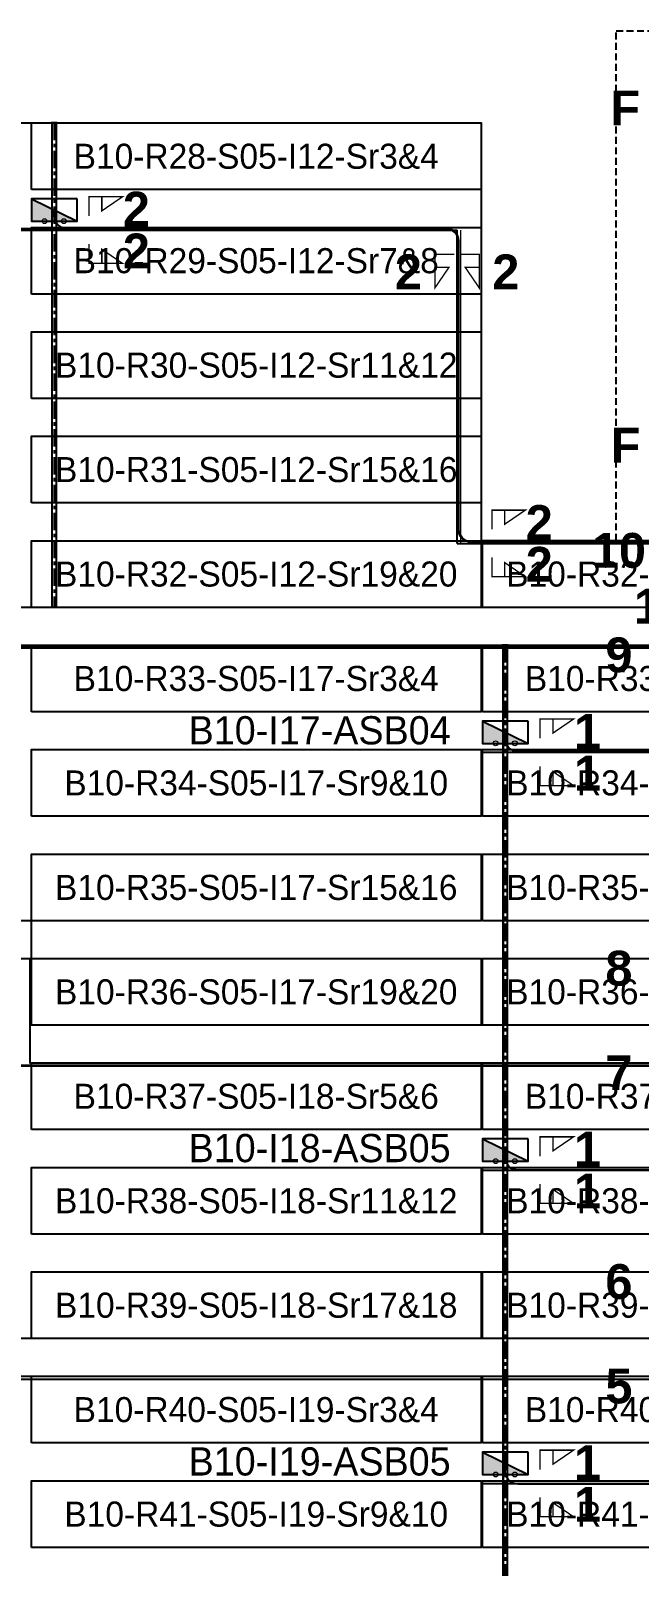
# Model space of a CAD drawing. Header units: metres. Extents: x 530797 to 531361, y 2674572 to 2674944.
# Drawn here: x 530926.7 to 530970.4, y 2674630.4 to 2674740.7 of the extents above; entities that cross this region are included whole.
import ezdxf
from ezdxf.enums import TextEntityAlignment as Align

# ---------------------------------------------------------------- set-up
doc = ezdxf.new("R2010")
doc.units = ezdxf.units.M
doc.linetypes.add('CENTER', pattern=[2, 1.25, -0.25, 0.25, -0.25])
doc.linetypes.add('DASHED', pattern=[0.75, 0.5, -0.25])
for name, color, linetype in [('DC Trench BL-10', 40, 'Continuous'), ('E-Inverter Grouping', 2, 'Continuous'), ('IDT', 7, 'Continuous'), ('Inverter Block-10', 7, 'Continuous'), ('LT Cable(AG) INV to LT Panel BL-10', 2, 'Continuous'), ('Messenger Wire Block-10 (Master Path)', 30, 'Continuous'), ('Messenger Wire Block-10 (MW Path)', 191, 'Continuous'), ('MMS Table Block-10', 8, 'Continuous'), ('Plan Line - DC BL-10', 40, 'Continuous'), ('Section Marking BL-10', 2, 'Continuous')]:
    doc.layers.add(name, color=color, linetype=linetype)
doc.layers.add('PILE', color=1, linetype='Continuous', lineweight=15)
doc.styles.add('BoldTextStyle', font='arialbd.ttf')
doc.styles.get("Standard").update_dxf_attribs({"font": 'Adani Regular.ttf'})

# ---------------------------------------------------------------- blocks, each defined once
blk = doc.blocks.new('MMS Table (32.292 x 4.788)')
at = {"color": 0}
blk.add_lwpolyline([(0, -0.002), (0, 4.786), (32.292, 4.786), (32.292, -0.002)], close=True, dxfattribs=at)
at = {"color": 7}
blk.add_attdef('ID1', text='', height=1.8, dxfattribs=at).set_placement((16.146, 2.392), align=Align.MIDDLE_CENTER)
blk = doc.blocks.new('Inverter Block')
h = blk.add_hatch(color=0)
h.dxf.hatch_style = 1
h.paths.add_polyline_path([(-1.456, 2.269), (-1.456, 0.846), (1.456, 0.846)])
at = {"color": 0}
blk.add_lwpolyline([(1.456, 2.269), (-1.456, 2.269), (-1.456, 0.846), (1.456, 0.846)], close=True, dxfattribs=at)
blk.add_lwpolyline([(-1.456, 2.269), (1.456, 0.846)], dxfattribs=at)
at = {"layer": 'PILE'}
for centre in [(-0.613, 0.846), (0.613, 0.846)]:
    blk.add_circle(centre, 0.156, dxfattribs=at)
at = {"color": 7}
blk.add_attdef('ID', (-1.456, 3.006), '', height=1.8, dxfattribs=at)
blk = doc.blocks.new('IDT')
at = {"layer": 'IDT', "color": 243, "linetype": 'DASHED'}
blk.add_lwpolyline([(45.5, 32.59), (45.5, -4.03), (0, -4.03), (0, 32.59)], close=True, dxfattribs=at)

msp = doc.modelspace()

# ---------------------------------------------------------------- linework, layer by layer
at = {"layer": 'DC Trench BL-10', "color": 40, "const_width": 0.15}
for points in [[(530928.49, 2674734.08), (530928.19, 2674734.08), (530928.19, 2674699.29), (530928.49, 2674699.29)], [(530928.49, 2674734.08), (530928.19, 2674734.08), (530928.19, 2674699.29), (530928.49, 2674699.29)], [(530960.88, 2674696.58), (530960.58, 2674696.58), (530960.58, 2674571.79), (530960.88, 2674571.79)], [(530960.88, 2674696.58), (530960.58, 2674696.58), (530960.58, 2674571.79), (530960.88, 2674571.79)]]:
    msp.add_lwpolyline(points, close=True, dxfattribs=at)
at = {"layer": 'E-Inverter Grouping'}
for points in [[(530959, 2674704.08), (530991.39, 2674704.08), (530991.39, 2674699.29), (530894.31, 2674699.29), (530894.31, 2674734.08), (530959, 2674734.08)], [(530991.39, 2674669.29), (530926.7, 2674669.29), (530926.7, 2674676.79), (530894.31, 2674676.79), (530894.31, 2674696.58), (530991.39, 2674696.58)]]:
    msp.add_lwpolyline(points, close=True, dxfattribs=at)
at = {"layer": 'E-Inverter Grouping', "color": 3}
for points in [[(530991.39, 2674646.79), (530894.31, 2674646.79), (530894.31, 2674674.08), (530926.6, 2674674.08), (530926.6, 2674666.58), (530991.39, 2674666.58)], [(530991.39, 2674644.08), (530991.39, 2674624.29), (530926.6, 2674624.29), (530926.6, 2674616.79), (530894.31, 2674616.79), (530894.31, 2674644.08)]]:
    msp.add_lwpolyline(points, close=True, dxfattribs=at)
at = {"layer": 'LT Cable(AG) INV to LT Panel BL-10'}
for points in [[(530987.18, 2674724.25), (530981.47, 2674724.25, -0.111644), (530981.09, 2674724.34), (530979.35, 2674725.17, 0.042157), (530979.2, 2674725.18), (530973.14, 2674725.18, 0.414214), (530972.24, 2674724.28), (530972.24, 2674705.26, 0.021647), (530972.24, 2674705.18), (530972.29, 2674704.69, -0.021647), (530972.29, 2674704.61), (530972.29, 2674703.98), (530958.27, 2674703.98, -0.414214), (530957.37, 2674704.88), (530957.37, 2674725.58, 0.414214), (530956.47, 2674726.48), (530864.46, 2674726.48, -0.414214), (530863.56, 2674727.38), (530863.56, 2674727.73)], [(530987.18, 2674724.28), (530981.48, 2674724.28, -0.111576), (530981.09, 2674724.36), (530979.35, 2674725.19, 0.042157), (530979.2, 2674725.2), (530973.12, 2674725.2, 0.414214), (530972.22, 2674724.3), (530972.22, 2674705.26, 0.021647), (530972.22, 2674705.18), (530972.26, 2674704.69, -0.021647), (530972.27, 2674704.61), (530972.27, 2674704), (530958.3, 2674704, -0.414214), (530957.4, 2674704.9), (530957.4, 2674725.6, 0.414214), (530956.5, 2674726.5), (530929.24, 2674726.5, -0.414214), (530928.34, 2674727.4), (530928.34, 2674727.73)], [(530987.18, 2674724.23), (530981.47, 2674724.23, -0.111713), (530981.08, 2674724.31), (530979.35, 2674725.14, 0.042157), (530979.2, 2674725.15), (530973.17, 2674725.15, 0.414214), (530972.27, 2674724.25), (530972.27, 2674705.26, 0.021647), (530972.27, 2674705.19), (530972.31, 2674704.69, -0.021647), (530972.32, 2674704.61), (530972.32, 2674697.35, -0.414214), (530971.42, 2674696.45), (530864.46, 2674696.45, -0.414214), (530863.56, 2674697.35), (530863.56, 2674697.73)], [(530985.24, 2674724.18), (530981.46, 2674724.18, -0.11185), (530981.08, 2674724.26), (530979.34, 2674725.09, 0.042157), (530979.19, 2674725.1), (530973.22, 2674725.1, 0.414214), (530972.32, 2674724.2), (530972.32, 2674705.27, 0.021647), (530972.32, 2674705.19), (530972.36, 2674704.69, -0.021647), (530972.37, 2674704.61), (530972.37, 2674667.3, -0.414214), (530971.47, 2674666.4), (530864.46, 2674666.4, -0.414214), (530863.56, 2674667.3), (530863.56, 2674667.73)], [(530985.24, 2674724.13), (530981.46, 2674724.13, -0.111989), (530981.07, 2674724.21), (530979.34, 2674725.04, 0.042157), (530979.19, 2674725.05), (530973.27, 2674725.05, 0.414214), (530972.37, 2674724.15), (530972.37, 2674705.27, 0.021647), (530972.37, 2674705.19), (530972.41, 2674704.69, -0.021647), (530972.42, 2674704.61), (530972.42, 2674644.75, -0.414214), (530971.52, 2674643.85), (530864.46, 2674643.85, -0.414214), (530863.56, 2674644.75), (530863.56, 2674645.23)], [(530987.18, 2674724.2), (530981.47, 2674724.2, -0.111781), (530981.08, 2674724.29), (530979.35, 2674725.12, 0.042157), (530979.19, 2674725.13), (530973.19, 2674725.13, 0.414214), (530972.29, 2674724.23), (530972.29, 2674705.26, 0.021647), (530972.29, 2674705.19), (530972.34, 2674704.69, -0.021647), (530972.34, 2674704.61), (530972.34, 2674689.83, -0.414214), (530971.44, 2674688.93), (530961.63, 2674688.93, -0.414214), (530960.73, 2674689.83), (530960.73, 2674690.23)], [(530985.24, 2674724.15), (530981.46, 2674724.15, -0.111919), (530981.07, 2674724.24), (530979.34, 2674725.07, 0.042157), (530979.19, 2674725.08), (530973.24, 2674725.08, 0.414214), (530972.34, 2674724.18), (530972.34, 2674705.27, 0.021647), (530972.34, 2674705.19), (530972.39, 2674704.69, -0.021647), (530972.39, 2674704.61), (530972.39, 2674659.78, -0.414214), (530971.49, 2674658.88), (530961.63, 2674658.88, -0.414214), (530960.73, 2674659.78), (530960.73, 2674660.23)], [(530985.24, 2674724.1), (530981.45, 2674724.1, -0.112058), (530981.06, 2674724.19), (530979.34, 2674725.02, 0.042157), (530979.19, 2674725.03), (530973.29, 2674725.03, 0.414214), (530972.39, 2674724.13), (530972.39, 2674705.27, 0.021647), (530972.39, 2674705.19), (530972.44, 2674704.69, -0.021647), (530972.44, 2674704.61), (530972.44, 2674637.23, -0.414214), (530971.54, 2674636.33), (530961.63, 2674636.33, -0.414214), (530960.73, 2674637.23), (530960.73, 2674637.73)]]:
    msp.add_lwpolyline(points, format="xyb", dxfattribs=at)
at = {"layer": 'Messenger Wire Block-10 (Master Path)'}
for points in [[(530861.92, 2674726.38), (530957.27, 2674726.38)], [(530957.27, 2674703.88), (530957.27, 2674726.38)], [(530957.27, 2674703.88), (530972.39, 2674703.88)], [(530861.92, 2674696.38), (530972.39, 2674696.38)], [(530959.1, 2674688.88), (530972.39, 2674688.88)], [(530861.92, 2674666.38), (530972.39, 2674666.38)], [(530959.1, 2674658.88), (530972.39, 2674658.88)], [(530861.92, 2674643.88), (530972.39, 2674643.88)], [(530959.1, 2674636.38), (530972.39, 2674636.38)]]:
    msp.add_lwpolyline(points, dxfattribs=at)
at = {"layer": 'Messenger Wire Block-10 (MW Path)', "const_width": 0.1}
for points in [[(530861.92, 2674726.38), (530957.27, 2674726.38)], [(530957.52, 2674703.88), (530957.52, 2674726.38)], [(530957.27, 2674703.88), (530972.39, 2674703.88)], [(530861.92, 2674696.38), (530972.39, 2674696.38)], [(530959.1, 2674688.88), (530972.39, 2674688.88)], [(530861.92, 2674666.38), (530972.39, 2674666.38)], [(530959.1, 2674658.88), (530972.39, 2674658.88)], [(530861.92, 2674643.88), (530972.39, 2674643.88)], [(530959.1, 2674636.38), (530972.39, 2674636.38)]]:
    msp.add_lwpolyline(points, dxfattribs=at)
at = {"layer": 'Plan Line - DC BL-10', "color": 6, "linetype": 'CENTER'}
for points in [[(530928.34, 2674734.08), (530928.34, 2674699.29)], [(530960.73, 2674696.58), (530960.73, 2674571.79)]]:
    msp.add_lwpolyline(points, dxfattribs=at)
at = {"layer": 'Section Marking BL-10', "color": 94, "lineweight": 35, "true_color": 0x00a500, "const_width": 0.1}
for points in [[(530930.84, 2674727.38), (530930.84, 2674728.77), (530933.24, 2674728.77), (530931.76, 2674727.76), (530931.76, 2674728.77)], [(530930.84, 2674725.38), (530930.84, 2674723.99), (530933.24, 2674723.99), (530931.76, 2674725), (530931.76, 2674723.99)], [(530957.07, 2674724.63), (530955.68, 2674724.63), (530955.68, 2674722.23), (530956.69, 2674723.71), (530955.68, 2674723.71)], [(530957.47, 2674724.63), (530958.86, 2674724.63), (530958.86, 2674722.23), (530957.85, 2674723.71), (530958.86, 2674723.71)], [(530959.77, 2674704.88), (530959.77, 2674706.27), (530962.17, 2674706.27), (530960.69, 2674705.26), (530960.69, 2674706.27)], [(530959.77, 2674702.88), (530959.77, 2674701.49), (530962.17, 2674701.49), (530960.69, 2674702.5), (530960.69, 2674701.49)], [(530963.23, 2674689.88), (530963.23, 2674691.27), (530965.63, 2674691.27), (530964.15, 2674690.26), (530964.15, 2674691.27)], [(530963.23, 2674687.88), (530963.23, 2674686.49), (530965.63, 2674686.49), (530964.15, 2674687.5), (530964.15, 2674686.49)], [(530963.23, 2674659.88), (530963.23, 2674661.27), (530965.63, 2674661.27), (530964.15, 2674660.26), (530964.15, 2674661.27)], [(530963.23, 2674657.88), (530963.23, 2674656.49), (530965.63, 2674656.49), (530964.15, 2674657.5), (530964.15, 2674656.49)], [(530963.23, 2674637.38), (530963.23, 2674638.77), (530965.63, 2674638.77), (530964.15, 2674637.76), (530964.15, 2674638.77)], [(530963.23, 2674635.38), (530963.23, 2674633.99), (530965.63, 2674633.99), (530964.15, 2674635), (530964.15, 2674633.99)]]:
    msp.add_lwpolyline(points, dxfattribs=at)

# ---------------------------------------------------------------- block references
at = {"layer": 'IDT', "color": 8, "rotation": 180}
msp.add_blockref('IDT', (531014.19, 2674736.66), dxfattribs=at)
at = {"layer": 'Inverter Block-10'}
ref = msp.add_blockref('Inverter Block', (530928.34, 2674726.07), dxfattribs=dict(at, xscale=1.124999999976148, yscale=1.124999999976148, zscale=1.124999999976148))
ref.add_attrib('ID', 'B10-I12-ASB04', (530905.6, 2674726.95), dxfattribs={"layer": '0', "color": 7, "height": 2.025})
ref = msp.add_blockref('Inverter Block', (530960.73, 2674688.57), dxfattribs=dict(at, xscale=1.124999999976148, yscale=1.124999999976148, zscale=1.124999999976148))
ref.add_attrib('ID', 'B10-I17-ASB04', (530937.99, 2674689.45), dxfattribs={"layer": '0', "color": 7, "height": 2.025})
ref = msp.add_blockref('Inverter Block', (530960.73, 2674658.57), dxfattribs=dict(at, xscale=1.124999999976148, yscale=1.124999999976148, zscale=1.124999999976148))
ref.add_attrib('ID', 'B10-I18-ASB05', (530937.99, 2674659.45), dxfattribs={"layer": '0', "color": 7, "height": 2.025})
ref = msp.add_blockref('Inverter Block', (530960.73, 2674636.07), dxfattribs=dict(at, xscale=1.124999999976148, yscale=1.124999999976148, zscale=1.124999999976148))
ref.add_attrib('ID', 'B10-I19-ASB05', (530937.99, 2674636.95), dxfattribs={"layer": '0', "color": 7, "height": 2.025})
at = {"layer": 'MMS Table Block-10'}
for p, values in [((530926.7, 2674729.29), {'ID1': 'B10-R28-S05-I12-Sr3&4'}), ((530926.7, 2674721.79), {'ID1': 'B10-R29-S05-I12-Sr7&8'}), ((530926.7, 2674714.29), {'ID1': 'B10-R30-S05-I12-Sr11&12'}), ((530926.7, 2674706.79), {'ID1': 'B10-R31-S05-I12-Sr15&16'}), ((530926.7, 2674699.29), {'ID1': 'B10-R32-S05-I12-Sr19&20'}), ((530959.1, 2674699.29), {'ID1': 'B10-R32-S06-I12-Sr21&22'}), ((530926.7, 2674691.79), {'ID1': 'B10-R33-S05-I17-Sr3&4'}), ((530959.1, 2674691.79), {'ID1': 'B10-R33-S06-I17-Sr5&6'}), ((530926.7, 2674684.29), {'ID1': 'B10-R34-S05-I17-Sr9&10'}), ((530959.1, 2674684.29), {'ID1': 'B10-R34-S06-I17-Sr11&12'}), ((530926.7, 2674676.79), {'ID1': 'B10-R35-S05-I17-Sr15&16'}), ((530959.1, 2674676.79), {'ID1': 'B10-R35-S06-I17-Sr17&18'}), ((530926.7, 2674669.29), {'ID1': 'B10-R36-S05-I17-Sr19&20'}), ((530959.1, 2674669.29), {'ID1': 'B10-R36-S06-I17-Sr21&22'}), ((530926.7, 2674661.79), {'ID1': 'B10-R37-S05-I18-Sr5&6'}), ((530959.1, 2674661.79), {'ID1': 'B10-R37-S06-I18-Sr7&8'}), ((530926.7, 2674654.29), {'ID1': 'B10-R38-S05-I18-Sr11&12'}), ((530959.1, 2674654.29), {'ID1': 'B10-R38-S06-I18-Sr13&14'}), ((530926.7, 2674646.79), {'ID1': 'B10-R39-S05-I18-Sr17&18'}), ((530959.1, 2674646.79), {'ID1': 'B10-R39-S06-I18-Sr19&20'}), ((530926.7, 2674639.29), {'ID1': 'B10-R40-S05-I19-Sr3&4'}), ((530959.1, 2674639.29), {'ID1': 'B10-R40-S06-I19-Sr5&6'}), ((530926.7, 2674631.79), {'ID1': 'B10-R41-S05-I19-Sr9&10'}), ((530959.1, 2674631.79), {'ID1': 'B10-R41-S06-I19-Sr11&12'})]:
    msp.add_blockref('MMS Table (32.292 x 4.788)', p, dxfattribs=at).add_auto_attribs(values)

# ---------------------------------------------------------------- texts
at = {"layer": 'Section Marking BL-10', "color": 94, "true_color": 0x00a500, "style": 'BoldTextStyle'}
for s, p in [('F', (530969.34, 2674735.15)), ('2', (530934.24, 2674727.88)), ('2', (530934.24, 2674724.88)), ('2', (530953.77, 2674723.38)), ('2', (530960.77, 2674723.38)), ('F', (530969.37, 2674710.93)), ('2', (530963.17, 2674705.38)), ('10', (530968.89, 2674703.38)), ('2', (530963.17, 2674702.38)), ('10', (530971.92, 2674699.38)), ('9', (530968.89, 2674695.88)), ('1', (530966.63, 2674690.38)), ('1', (530966.63, 2674687.38)), ('8', (530968.89, 2674673.38)), ('7', (530968.89, 2674665.88)), ('1', (530966.63, 2674660.38)), ('1', (530966.63, 2674657.38)), ('6', (530968.89, 2674650.88)), ('5', (530968.89, 2674643.38)), ('1', (530966.63, 2674637.88)), ('1', (530966.63, 2674634.88))]:
    msp.add_text(s, height=2.5, dxfattribs=at).set_placement(p, align=Align.MIDDLE_CENTER)

doc.saveas('drawing.dxf')
